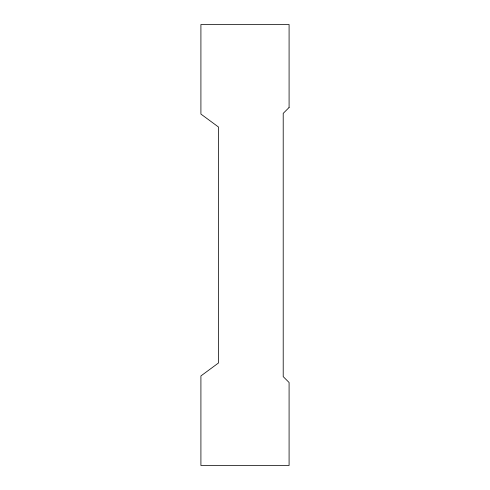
<?xml version="1.0" encoding="UTF-8"?>
<svg xmlns="http://www.w3.org/2000/svg" width="490" height="490" viewBox="0 0 490 490"><rect width="100%" height="100%" fill="white"/><g stroke="black" fill="none" stroke-linecap="round" stroke-linejoin="round"><path stroke-width="0.73" d="M289.088 107.494L283.208 113.374L283.208 376.626L289.088 382.506L289.088 465.5L200.912 465.5L200.912 375.94L218.509 362.961L218.509 127.039L200.912 114.06L200.912 24.5L289.088 24.5L289.088 107.494"/></g></svg>
